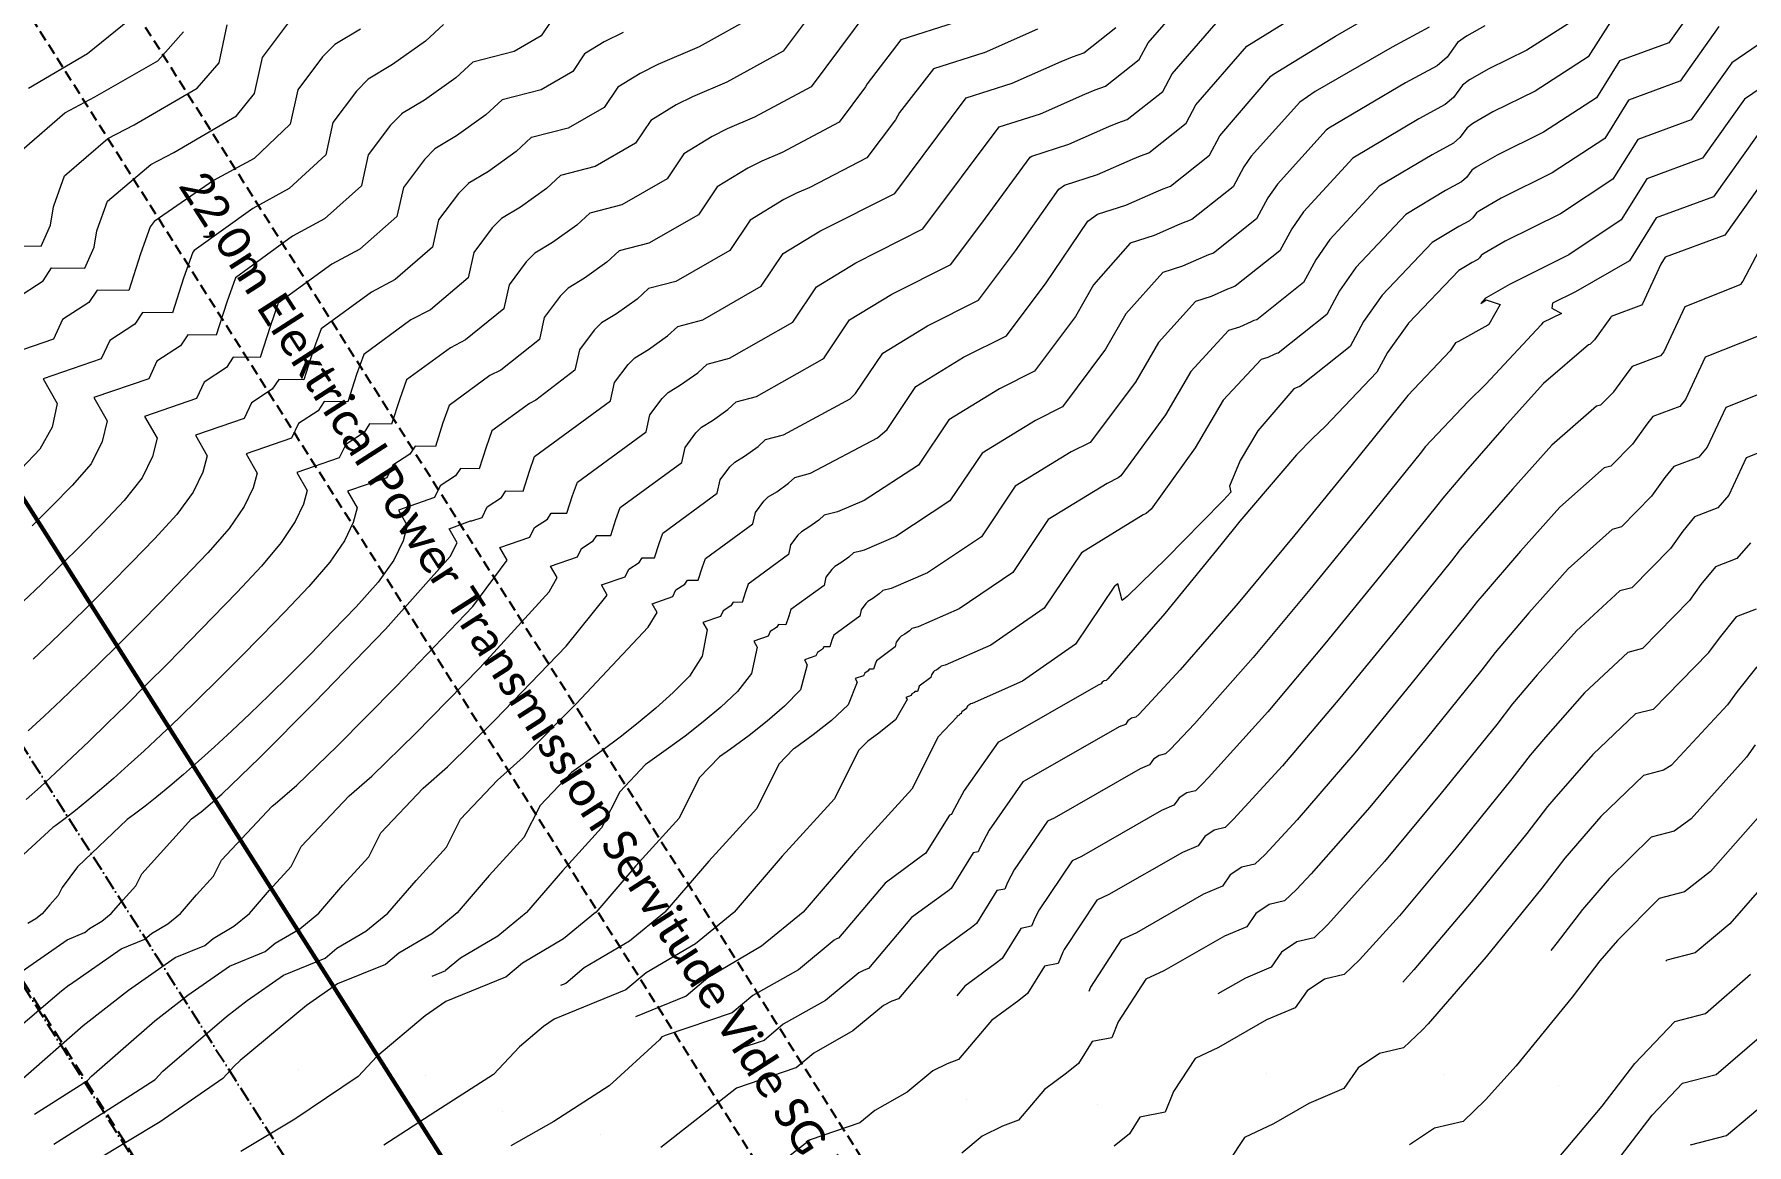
# Model space of a CAD drawing. Header units: metres. Extents: x 5688 to 19740, y -52 to 3406.
# Drawn here: x 6371.4 to 6784.2, y 2206.3 to 2473.9 of the extents above; entities that cross this region are included whole.
import ezdxf
from ezdxf.enums import TextEntityAlignment as Align

# ---------------------------------------------------------------- set-up
doc = ezdxf.new("R2010")
doc.units = ezdxf.units.M
for name, pattern in [('ACAD_ISO10W100', [18, 12, -3, 0, -3]), ('DASHED', [19.05, 12.7, -6.35]), ('HIDDEN', [9.525, 6.35, -3.175])]:
    doc.linetypes.add(name, pattern=pattern)
for name, color, linetype in [('CENTRELINES', 7, 'Continuous'), ('Contours', 7, 'Continuous'), ('LINES', 7, 'Continuous'), ('PWV_RESERVES', 7, 'Continuous'), ('SERV', 7, 'Continuous'), ('SITE', 7, 'Continuous')]:
    doc.layers.add(name, color=color, linetype=linetype)
doc.styles.add('CALIBRII', font='calibri.ttf')

# ---------------------------------------------------------------- blocks, each defined once
blk = doc.blocks.new('CONTOURS-CG')
at = {"layer": 'Contours', "color": 253, "lineweight": 9, "true_color": 0xa1a3a5}
for points, elevation in [([(30585.81, 1024.06), (30594.53, 1026.32), (30605.58, 1035.64)], 1429.5), ([(30551.55, 1017.93), (30564.55, 1033.35), (30572.41, 1043.6), (30572.41, 1043.6), (30582.03, 1053.72), (30589.46, 1055.65), (30600.32, 1065.15)], 1428.5), ([(30608.46, 1092.37), (30595.3, 1077.33), (30586.93, 1070.31), (30580.14, 1068.55), (30580.14, 1068.55), (30579.88, 1068.28)], 1428), ([(30603.88, 1104.94), (30590.67, 1089.94), (30584.39, 1084.97), (30578.25, 1083.38), (30578.25, 1083.38), (30568.23, 1073.31), (30563.99, 1068.38), (30557.29, 1059.64), (30543.78, 1043.1), (30536.38, 1034.84), (30530.99, 1029.68), (30524.12, 1028.05), (30518.06, 1024)], 1427.5), ([(30601.85, 1139.23), (30597.05, 1133.29), (30594.71, 1130.07), (30581.16, 1115.42), (30579.32, 1114.3), (30574.47, 1113.04), (30574.47, 1113.04), (30564.24, 1103.17), (30555.57, 1093.16), (30550.02, 1085.93), (30536.57, 1069.34), (30522.58, 1053.22), (30521.2, 1051.75), (30516.65, 1047.39), (30510.85, 1046.01), (30505.72, 1042.59), (30502.26, 1037.58), (30502.26, 1037.58), (30493.82, 1033.99), (30485.31, 1029.12), (30478.3, 1025.84), (30474.55, 1020.08)], 1426.5), ([(30601.4, 1120.4), (30599.29, 1117.5), (30586.01, 1102.58), (30581.86, 1099.64), (30576.36, 1098.21), (30576.36, 1098.21), (30566.23, 1088.24), (30559.78, 1080.77), (30553.65, 1072.78), (30552.13, 1070.91)], 1427), ([(30601.64, 1153.12), (30596.83, 1151.29), (30596.83, 1151.29), (30592.7, 1146.17), (30590.15, 1142.66), (30590.13, 1142.64), (30576.79, 1128.96), (30572.58, 1127.87), (30572.58, 1127.87), (30562.26, 1118.09), (30552.92, 1107.37), (30551.35, 1105.55), (30546.39, 1099.07), (30532.95, 1082.48), (30519.16, 1066.18), (30516.45, 1063.27)], 1426), ([(30600.25, 1169.11), (30597.03, 1165.34), (30591.81, 1163.35), (30591.81, 1163.35), (30588.34, 1159.06), (30585.57, 1155.22), (30585.55, 1155.2), (30574.25, 1143.63), (30570.69, 1142.7), (30570.69, 1142.7), (30560.28, 1133), (30550.9, 1122.32), (30547.14, 1117.94), (30542.76, 1112.21), (30529.33, 1095.61), (30515.66, 1079.21), (30506.03, 1068.66), (30502.31, 1065.1), (30497.57, 1063.98), (30493.39, 1061.18), (30490.57, 1057.09), (30490.56, 1057.09), (30483.66, 1054.15), (30472.09, 1047.53), (30466.43, 1044.88), (30461.22, 1036.87), (30459.18, 1031.87), (30453.13, 1030.71), (30450.64, 1026.72), (30446.87, 1023.7)], 1425.5), ([(30610.4, 1194.04), (30599.21, 1189.61), (30595.04, 1180.63), (30592.43, 1177.56), (30586.8, 1175.41), (30586.8, 1175.41), (30583.99, 1171.94), (30580.99, 1167.79), (30580.97, 1167.77), (30571.72, 1158.29), (30568.8, 1157.53), (30568.8, 1157.53), (30558.31, 1147.92), (30548.89, 1137.27), (30542.93, 1130.32), (30539.12, 1125.36), (30525.7, 1108.75), (30512.09, 1092.3), (30498.44, 1077.12), (30495.14, 1073.96), (30490.94, 1072.96), (30487.22, 1070.48), (30484.72, 1066.85), (30484.71, 1066.85), (30478.59, 1064.24), (30471.88, 1060.4)], 1425), ([(30606.25, 1206.48), (30594.3, 1201.75), (30589.84, 1192.14), (30587.82, 1189.77), (30581.78, 1187.48), (30581.78, 1187.48), (30579.64, 1184.83), (30576.4, 1180.35), (30576.39, 1180.34), (30569.18, 1172.95), (30566.91, 1172.37), (30566.91, 1172.36), (30556.33, 1162.82), (30546.88, 1152.21), (30538.72, 1142.71), (30535.49, 1138.5), (30522.08, 1121.89), (30508.5, 1105.41), (30494.41, 1089.37), (30490.86, 1085.57), (30487.97, 1082.81), (30484.3, 1081.94), (30481.05, 1079.77), (30478.87, 1076.6), (30478.86, 1076.6), (30473.51, 1074.32), (30458.86, 1065.94), (30454.56, 1063.93), (30447.88, 1053.67), (30446.31, 1049.81), (30441.64, 1048.91), (30438.34, 1043.61), (30435.41, 1041.27), (30430.14, 1037.4), (30423.86, 1029.95), (30423.85, 1029.95), (30420.03, 1028.55), (30415.09, 1026.11), (30410.16, 1022.02)], 1424.5), ([(30606.77, 1248.02), (30598.44, 1232.21), (30598.14, 1231.78), (30597.97, 1231.36), (30584.47, 1226.02), (30579.43, 1215.16), (30578.61, 1214.21), (30571.75, 1211.6), (30571.75, 1211.6), (30570.94, 1210.6), (30567.24, 1205.49), (30567.23, 1205.47), (30564.11, 1202.28), (30563.13, 1202.03), (30563.13, 1202.03), (30552.4, 1192.64), (30542.89, 1182.08), (30533.58, 1171.33), (30530.3, 1167.49), (30528.23, 1164.79), (30514.82, 1148.17), (30501.29, 1131.65), (30487.51, 1115.35), (30475.68, 1102.49), (30473.64, 1100.52), (30471.02, 1099.9), (30468.72, 1098.36), (30467.17, 1096.11), (30467.16, 1096.11), (30463.36, 1094.49), (30445.64, 1084.35), (30442.69, 1082.97), (30434.88, 1071.1), (30434.54, 1070.46), (30433.44, 1067.74), (30430.15, 1067.11), (30426.04, 1060.5), (30423.96, 1058.84), (30417.31, 1053.97), (30409.4, 1044.58), (30409.4, 1044.57), (30406.69, 1043.59), (30403.19, 1041.86), (30397.04, 1036.75), (30389.2, 1032.32), (30389.2, 1032.32), (30385.62, 1029.32), (30385.62, 1029.32), (30373.64, 1025.28), (30358.46, 1013.36)], 1423.5), ([(30602.11, 1218.92), (30589.38, 1213.88), (30584.63, 1203.65), (30583.22, 1201.99), (30576.77, 1199.54), (30576.77, 1199.54), (30575.29, 1197.71), (30571.82, 1192.92), (30571.81, 1192.91), (30566.65, 1187.62), (30565.02, 1187.2), (30565.02, 1187.2), (30554.36, 1177.73), (30544.88, 1167.15), (30535.6, 1156.38), (30534.51, 1155.1), (30531.86, 1151.65), (30518.45, 1135.03), (30504.9, 1118.53), (30490.98, 1102.34), (30483.27, 1094.03), (30480.81, 1091.67), (30477.66, 1090.92), (30474.89, 1089.07), (30473.02, 1086.36), (30473.01, 1086.36), (30468.44, 1084.41), (30452.25, 1075.15), (30448.62, 1073.45), (30441.21, 1062.06), (30440.78, 1061)], 1424), ([(30604.96, 1258.55), (30594.08, 1243.26), (30594.08, 1243.26), (30579.74, 1237.96), (30579.74, 1237.96), (30578.67, 1236.24), (30574.23, 1226.68), (30574.22, 1226.68), (30574.01, 1226.42), (30566.73, 1223.66), (30566.73, 1223.66), (30566.59, 1223.48), (30562.66, 1218.05), (30562.65, 1218.04), (30561.58, 1216.95), (30561.24, 1216.86), (30550.43, 1207.54), (30540.9, 1197.01), (30531.56, 1186.28), (30526.09, 1179.88), (30524.6, 1177.94), (30511.19, 1161.31), (30497.68, 1144.78), (30483.98, 1128.4), (30469.63, 1112.58), (30468.1, 1110.94), (30466.47, 1109.38), (30464.39, 1108.89), (30462.55, 1107.66), (30462.06, 1106.94), (30461.32, 1105.87), (30461.31, 1105.86), (30458.29, 1104.58), (30439.02, 1093.56), (30436.75, 1092.49), (30428.83, 1080.69), (30427.87, 1078.86), (30427, 1076.71), (30424.41, 1076.21), (30419.89, 1068.94), (30418.23, 1067.62), (30410.9, 1062.25), (30408.99, 1059.98)], 1423), ([(30601.9, 1267.31), (30591.38, 1252.54), (30591.38, 1252.53), (30577.53, 1247.42), (30577.53, 1247.42), (30571.08, 1237.11), (30558.07, 1229.6), (30552.57, 1226.9), (30552.4, 1225.65), (30554.75, 1224.35), (30550.19, 1222.25), (30549.79, 1221.63), (30536.5, 1207.36), (30532.26, 1203.19), (30521.88, 1192.27), (30520.96, 1191.08), (30507.56, 1174.45), (30494.07, 1157.91), (30480.41, 1141.5), (30466.24, 1125.52), (30460.51, 1119.4), (30459.3, 1118.23), (30457.75, 1117.87), (30456.38, 1116.95), (30455.46, 1115.62), (30453.21, 1114.66), (30432.41, 1102.76), (30430.81, 1102.02), (30422.79, 1090.28), (30421.21, 1087.25), (30420.57, 1085.68), (30418.66, 1085.32), (30413.74, 1077.39), (30412.5, 1076.4), (30404.49, 1070.53), (30394.94, 1059.2), (30394.94, 1059.2), (30393.35, 1058.62), (30391.29, 1057.6), (30383.91, 1051.48), (30374.51, 1046.16), (30374.51, 1046.16), (30370.22, 1042.57), (30370.21, 1042.57), (30355.85, 1037.73), (30337.65, 1023.43)], 1422.5), ([(30608.85, 1282.86), (30598.83, 1276.06), (30588.69, 1261.81), (30588.69, 1261.81), (30575.33, 1256.88), (30575.33, 1256.88), (30569.1, 1246.93), (30556.46, 1238.51), (30542.87, 1231.74), (30542.19, 1231.41), (30536.54, 1228.15), (30536.45, 1228.08), (30536.33, 1228.01), (30535.31, 1226.83), (30536.55, 1227.7), (30539.97, 1226.53), (30537.21, 1221.77), (30537, 1221.57), (30529.92, 1217.68), (30529.15, 1217.33), (30527.89, 1215.41), (30517.67, 1204.66), (30517.33, 1204.22), (30503.93, 1187.6), (30490.45, 1171.04), (30476.82, 1154.61), (30462.81, 1138.49), (30452.93, 1127.85), (30452.13, 1127.09), (30451.11, 1126.85), (30450.22, 1126.25), (30449.61, 1125.37), (30448.13, 1124.74), (30425.8, 1111.97), (30424.88, 1111.54), (30416.76, 1099.86), (30414.54, 1095.65), (30414.13, 1094.65), (30412.92, 1094.42), (30407.59, 1085.83), (30406.78, 1085.19), (30398.08, 1078.81), (30387.71, 1066.52), (30387.71, 1066.52), (30386.68, 1066.14), (30385.34, 1065.48), (30377.34, 1058.84), (30367.16, 1053.09), (30367.16, 1053.09), (30362.52, 1049.19), (30362.51, 1049.19), (30356.46, 1047.15)], 1422), ([(30605.42, 1291.37), (30595.76, 1284.82), (30585.99, 1271.09), (30585.99, 1271.09), (30573.12, 1266.34), (30573.12, 1266.34), (30567.12, 1256.75), (30554.45, 1248.38), (30541.19, 1241.8), (30535.75, 1238.66), (30535.38, 1238.39), (30534.95, 1237.79), (30534.54, 1237.43), (30533.23, 1236.72), (30529.95, 1234.77), (30517.84, 1222.07), (30512.8, 1214.97), (30510.25, 1210.23), (30510.25, 1210.23), (30497.75, 1197.13), (30494.79, 1194.33), (30490.87, 1190.29), (30477.21, 1174.33), (30472.63, 1168.67), (30459.14, 1152.08), (30445.34, 1136.31), (30445.34, 1136.31), (30444.96, 1135.94), (30444.48, 1135.83), (30444.05, 1135.54), (30443.76, 1135.13), (30443.06, 1134.83), (30419.19, 1121.17), (30418.94, 1121.06), (30410.73, 1109.45), (30407.87, 1104.05), (30407.7, 1103.62), (30407.18, 1103.52), (30401.44, 1094.28), (30401.05, 1093.97), (30391.67, 1087.09), (30380.49, 1073.83), (30380.48, 1073.83), (30380.01, 1073.65), (30379.39, 1073.35), (30370.78, 1066.21), (30359.82, 1060.01), (30359.82, 1060.01), (30354.82, 1055.82), (30354.81, 1055.81), (30338.67, 1050.38), (30337.99, 1050.1), (30337.96, 1050.08), (30337.91, 1050.04), (30337.3, 1049.37), (30325.16, 1038.27), (30311.86, 1029.62), (30301.51, 1023.8)], 1421.5), ([(30592.69, 1293.58), (30583.3, 1280.37), (30583.29, 1280.37), (30570.91, 1275.8), (30570.91, 1275.8), (30565.14, 1266.58), (30552.44, 1258.26), (30540.19, 1252.19), (30534.96, 1249.17), (30534.25, 1248.65), (30533.38, 1247.46), (30532.58, 1246.76), (30530.02, 1245.37), (30523.57, 1241.53), (30511.51, 1228.78), (30507.02, 1222.43), (30503.82, 1216.47), (30503.82, 1216.47), (30491.68, 1206.82), (30491.53, 1206.77), (30491.4, 1206.72), (30490.79, 1206.45), (30490.22, 1206.27), (30481.52, 1196.15), (30477.28, 1188.94), (30474.72, 1182.8), (30475, 1181.36), (30473.22, 1179.38), (30468.06, 1174.07), (30459.52, 1165.45), (30450.05, 1156.19), (30448.8, 1155.22), (30447.75, 1159.25), (30447.13, 1158.79), (30446.99, 1158.7), (30437.62, 1144.72), (30437.62, 1144.72), (30424.83, 1135.75), (30412.65, 1130.4), (30412.29, 1130.31), (30412.14, 1130.17), (30411.86, 1129.97), (30411.66, 1129.85), (30411.57, 1129.76), (30411.37, 1129.49), (30411.31, 1129.23), (30410.21, 1128.42), (30410.13, 1128.2), (30410.04, 1127.91), (30409.79, 1127.92), (30409.72, 1127.82), (30409.52, 1127.69), (30409.44, 1127.53), (30408.96, 1127.37), (30409.08, 1127.16), (30404.49, 1122.35), (30398.17, 1109.74), (30385.94, 1096.3), (30385.81, 1096.17), (30384.53, 1094.77), (30371.96, 1080.14), (30371.91, 1080.1), (30361.92, 1071.91), (30348.98, 1064.28), (30348.98, 1064.28), (30343.72, 1059.89), (30343.71, 1059.89), (30331.51, 1054.9)], 1421), ([(30589.63, 1302.33), (30580.6, 1289.65), (30580.6, 1289.65), (30568.7, 1285.26), (30568.7, 1285.26), (30563.16, 1276.4), (30550.43, 1268.13), (30539.2, 1262.58), (30534.17, 1259.67), (30533.11, 1258.91), (30531.82, 1257.13), (30530.63, 1256.09), (30526.8, 1254.01), (30517.19, 1248.28), (30505.19, 1235.49), (30501.25, 1229.89), (30498.17, 1224.15), (30498.17, 1224.15), (30486.47, 1214.86), (30486.06, 1214.72), (30485.67, 1214.56), (30483.94, 1213.79), (30482.33, 1213.28), (30473.2, 1203.48), (30466.46, 1192.05), (30455.86, 1177.24), (30454.6, 1176.18), (30453.9, 1175.83), (30439, 1166.72), (30430.04, 1153.35), (30430.04, 1153.35), (30417.2, 1144.47), (30406.16, 1139.65), (30405.23, 1139.41), (30404.85, 1139.05), (30404.15, 1138.55), (30403.63, 1138.24), (30403.38, 1137.99), (30402.88, 1137.32), (30402.73, 1136.64), (30399.91, 1134.57), (30399.71, 1134.02), (30399.48, 1133.28), (30398.84, 1133.29), (30398.68, 1133.04), (30398.14, 1132.7), (30397.96, 1132.3), (30396.73, 1131.88), (30397.02, 1131.36), (30394.17, 1126.49), (30389.83, 1123.02), (30387.5, 1121.36), (30385.3, 1119.05), (30379.46, 1107.41), (30366.88, 1093.6), (30355.29, 1080.11), (30355.24, 1080.06), (30346.02, 1072.51), (30334.08, 1065.47), (30334.08, 1065.47), (30329.22, 1061.42), (30329.22, 1061.42), (30311.9, 1054.34), (30309.39, 1052.59), (30303.54, 1047.68), (30297.33, 1040.95), (30297.33, 1040.95), (30283.44, 1032.1), (30270.91, 1023.94)], 1420.5), ([(30428.41, 1292.94), (30415.55, 1287.25), (30415.46, 1287.22), (30403.36, 1283.36), (30395.18, 1272.85), (30394.19, 1271.08), (30387.33, 1261.91), (30373.58, 1254.74), (30370.36, 1253.38), (30367.3, 1251.85), (30359.17, 1246.87), (30354.28, 1239.57), (30354.28, 1239.57), (30341.24, 1232.1), (30334.66, 1230.39), (30334.65, 1230.38), (30331.94, 1227.88), (30326.97, 1224.32), (30323.32, 1222.13), (30321.57, 1220.35), (30318.01, 1215.62), (30316.94, 1210.74), (30316.93, 1210.73), (30307.51, 1203.48), (30305.96, 1202.7), (30296.93, 1196.09), (30295.53, 1192.2), (30293.86, 1186.97), (30289.34, 1187.03), (30288.18, 1185.27), (30284.43, 1182.82), (30284.42, 1182.82), (30283.11, 1180.03), (30283.11, 1180.03), (30274.38, 1177.02), (30276.48, 1173.33), (30275.52, 1169.59), (30273.26, 1164.95), (30269.52, 1159.61), (30264.21, 1153.71), (30258.61, 1147.88), (30253.24, 1142.39), (30248.12, 1137.24), (30243.24, 1132.42), (30238.61, 1127.94), (30234.22, 1123.79), (30230.09, 1119.96), (30226.22, 1116.47), (30222.6, 1113.29), (30219.25, 1110.44), (30216.16, 1107.9), (30213.34, 1105.67), (30210.8, 1103.75), (30208.97, 1102.43), (30197, 1091.06), (30193.36, 1086.04), (30192.41, 1084.15), (30190.38, 1081.91), (30188.49, 1079.72), (30186.99, 1078.49), (30185.06, 1077.35)], 1415.5), ([(30559.2, 1296.04), (30546.41, 1287.89), (30537.21, 1283.36), (30532.59, 1280.69), (30530.83, 1279.42), (30528.7, 1276.46), (30526.71, 1274.75), (30520.37, 1271.3), (30504.43, 1261.8), (30492.55, 1248.89), (30489.71, 1244.82), (30486.87, 1239.52), (30486.86, 1239.51), (30476.06, 1230.94), (30475.12, 1230.61), (30474.22, 1230.23), (30470.25, 1228.48), (30466.54, 1227.29), (30457.56, 1217.37), (30452.01, 1207.86), (30441.15, 1193.33), (30436.58, 1191.03), (30423.04, 1182.75), (30414.89, 1170.59), (30414.89, 1170.59), (30401.94, 1161.9), (30393.18, 1158.14), (30391.11, 1157.6), (30390.27, 1156.82), (30388.71, 1155.71), (30387.57, 1155.02), (30387.02, 1154.46), (30385.91, 1152.98), (30385.57, 1151.45), (30379.31, 1146.87), (30378.87, 1145.66), (30378.35, 1144.02), (30376.94, 1144.04), (30376.58, 1143.49), (30375.4, 1142.72), (30374.99, 1141.85), (30372.26, 1140.91), (30372.92, 1139.75), (30371.28, 1133.72), (30367.46, 1129.76), (30363.3, 1126.12), (30358.93, 1122.7), (30354.4, 1119.41), (30351.8, 1117.57), (30346.91, 1112.45), (30342.05, 1102.76), (30331.58, 1091.26), (30321.95, 1080.05), (30321.89, 1080), (30314.21, 1073.7), (30304.28, 1067.85), (30304.28, 1067.85), (30300.24, 1064.48), (30300.23, 1064.47), (30285.81, 1058.58), (30280.81, 1055.09), (30269.17, 1045.32), (30264.72, 1040.49), (30264.71, 1040.49), (30249.44, 1030.23), (30236.4, 1022.45)], 1419.5), ([(30566.5, 1294.71), (30561.18, 1286.22), (30548.42, 1278.01), (30538.2, 1272.97), (30533.38, 1270.18), (30531.97, 1269.16), (30530.26, 1266.79), (30528.67, 1265.42), (30523.59, 1262.66), (30510.81, 1255.04), (30498.87, 1242.19), (30495.48, 1237.36), (30492.52, 1231.84), (30492.51, 1231.83), (30481.27, 1222.9), (30480.59, 1222.67), (30479.95, 1222.39), (30477.09, 1221.13), (30474.43, 1220.28), (30465.38, 1210.43), (30459.24, 1199.95), (30448.48, 1185.26), (30447.88, 1184.75), (30445.24, 1183.43), (30431.02, 1174.73), (30422.47, 1161.97), (30422.47, 1161.97), (30409.57, 1153.18), (30399.67, 1148.89), (30398.17, 1148.5), (30397.56, 1147.94), (30396.43, 1147.13), (30395.6, 1146.63), (30395.2, 1146.23), (30394.4, 1145.15), (30394.15, 1144.05), (30389.61, 1140.72), (30389.29, 1139.84), (30388.91, 1138.65), (30387.89, 1138.67), (30387.63, 1138.27), (30386.77, 1137.71), (30386.47, 1137.08), (30384.49, 1136.39), (30384.97, 1135.56), (30382.79, 1130.04), (30378.75, 1126.3), (30374.38, 1122.86), (30369.83, 1119.59), (30369.65, 1119.47), (30366.11, 1115.75), (30360.76, 1105.09), (30349.23, 1092.43), (30338.62, 1080.08), (30338.56, 1080.03), (30330.11, 1073.11), (30319.18, 1066.66), (30319.18, 1066.66), (30314.73, 1062.95), (30314.72, 1062.95), (30313.49, 1062.44)], 1420), ([(30408.61, 1294.56), (30395.47, 1290.36), (30387.4, 1279.77), (30386.96, 1278.98), (30380.61, 1270.48), (30366.9, 1263.21), (30362, 1261.13), (30358.64, 1259.45), (30351.19, 1254.89), (30346.71, 1248.2), (30346.7, 1248.2), (30334.75, 1241.34), (30327.6, 1239.48), (30327.6, 1239.48), (30324.65, 1236.77), (30319.25, 1232.9), (30315.29, 1230.52), (30313.39, 1228.59), (30309.52, 1223.45), (30308.36, 1218.15), (30308.36, 1218.14), (30299.04, 1210.75), (30296.43, 1209.42), (30286.63, 1202.24), (30285.11, 1198.02), (30283.3, 1192.33), (30278.39, 1192.4), (30277.14, 1190.49), (30273.05, 1187.83), (30273.05, 1187.83), (30271.62, 1184.81), (30271.62, 1184.8), (30262.14, 1181.54), (30264.43, 1177.53), (30263.51, 1174.04), (30261.37, 1169.63), (30257.83, 1164.44), (30252.8, 1158.58), (30246.98, 1152.5), (30241.4, 1146.73), (30236.06, 1141.3), (30230.97, 1136.19), (30226.13, 1131.41), (30221.53, 1126.95), (30217.19, 1122.81), (30213.1, 1119), (30209.26, 1115.5), (30205.68, 1112.31), (30202.37, 1109.44), (30199.32, 1106.88), (30196.54, 1104.62), (30194.03, 1102.67), (30191.79, 1101.02), (30191.11, 1100.53), (30178.99, 1089.32)], 1415), ([(30522.8, 1293.41), (30513.94, 1288.59), (30495.38, 1277.86), (30491.66, 1275.31), (30479.93, 1262.28), (30478.17, 1259.74), (30475.56, 1254.88), (30475.56, 1254.88), (30465.65, 1247.01), (30464.18, 1246.51), (30462.77, 1245.91), (30456.55, 1243.16), (30450.74, 1241.31), (30441.94, 1231.26), (30437.55, 1223.66), (30427.7, 1210.47), (30419.26, 1206.23), (30407.07, 1198.78), (30399.74, 1187.84), (30399.74, 1187.84), (30386.66, 1179.36), (30380.19, 1176.63), (30377.01, 1175.8), (30377, 1175.8), (30375.69, 1174.59), (30373.28, 1172.86), (30371.51, 1171.8), (30370.66, 1170.93), (30368.93, 1168.64), (30368.74, 1167.76), (30368.42, 1166.28), (30368.41, 1166.27), (30358.72, 1159.18), (30358.04, 1157.29), (30357.23, 1154.76), (30355.04, 1154.79), (30354.48, 1153.93), (30352.66, 1152.75), (30352.66, 1152.75), (30352.02, 1151.4), (30347.79, 1149.94), (30348.81, 1148.15), (30347.61, 1141.77), (30344.57, 1136.96), (30340.59, 1133.03), (30336.47, 1129.28), (30332.21, 1125.71), (30327.84, 1122.28), (30323.39, 1118.98), (30318.91, 1115.77), (30316.09, 1113.79), (30308.52, 1105.84), (30304.64, 1098.11), (30296.28, 1088.92), (30288.54, 1079.93), (30282.41, 1074.9), (30274.47, 1070.22), (30274.47, 1070.22), (30271.25, 1067.53), (30271.24, 1067.53), (30259.73, 1062.82), (30252.23, 1057.59), (30236.26, 1044.34), (30234.8, 1042.96), (30232.1, 1040.03), (30232.09, 1040.02), (30216.93, 1029.61), (30201.18, 1020.1)], 1418.5), ([(30536.21, 1293.75), (30531.8, 1291.2), (30529.69, 1289.68), (30527.14, 1286.13), (30524.76, 1284.08), (30517.16, 1279.95), (30498.68, 1269.08), (30498.04, 1268.55), (30486.24, 1255.59), (30483.94, 1252.28), (30481.21, 1247.2), (30481.21, 1247.19), (30470.86, 1238.97), (30469.65, 1238.56), (30468.49, 1238.07), (30463.4, 1235.82), (30458.64, 1234.3), (30449.75, 1224.32), (30444.78, 1215.76), (30434.42, 1201.9), (30427.92, 1198.63), (30415.06, 1190.76), (30407.32, 1179.21), (30407.32, 1179.21), (30394.3, 1170.63), (30386.68, 1167.38), (30385.76, 1167.14), (30384.07, 1166.71), (30384.06, 1166.7), (30382.98, 1165.7), (30380.99, 1164.28), (30379.54, 1163.41), (30378.84, 1162.7), (30377.42, 1160.81), (30376.99, 1158.86), (30369.01, 1153.02), (30368.46, 1151.47), (30367.79, 1149.39), (30365.99, 1149.41), (30365.53, 1148.71), (30364.03, 1147.74), (30364.03, 1147.73), (30363.5, 1146.62), (30360.02, 1145.42), (30360.86, 1143.95), (30359.52, 1137.63), (30356.08, 1133.32), (30352.07, 1129.54), (30347.85, 1125.96), (30343.47, 1122.54), (30338.96, 1119.24), (30334.39, 1116), (30333.94, 1115.68), (30327.72, 1109.14), (30323.35, 1100.43), (30313.93, 1090.09), (30305.28, 1080.03), (30305.21, 1079.96), (30298.31, 1074.3), (30289.38, 1069.04), (30289.38, 1069.04), (30285.74, 1066.01), (30285.73, 1066), (30282.41, 1064.64)], 1419), ([(30379.67, 1304.38), (30367.15, 1287.62), (30353.54, 1280.16), (30345.27, 1276.63), (30341.32, 1274.65), (30335.22, 1270.92), (30331.55, 1265.44), (30331.55, 1265.44), (30321.77, 1259.83), (30313.49, 1257.68), (30313.48, 1257.68), (30310.07, 1254.53), (30303.82, 1250.05), (30299.25, 1247.31), (30299.23, 1247.29), (30297.02, 1245.06), (30292.55, 1239.11), (30291.2, 1232.97), (30291.2, 1232.96), (30282.08, 1225.3), (30277.39, 1222.85), (30266.03, 1214.54), (30264.27, 1209.65), (30262.18, 1203.07), (30256.49, 1203.15), (30255.04, 1200.94), (30250.31, 1197.85), (30250.31, 1197.85), (30248.65, 1194.35), (30248.65, 1194.35), (30237.67, 1190.57), (30240.32, 1185.93), (30239.39, 1182.34), (30237.2, 1177.84), (30233.59, 1172.59), (30228.44, 1166.7), (30222.69, 1160.7), (30217.17, 1155.01), (30211.88, 1149.63), (30206.83, 1144.56), (30202.01, 1139.8), (30197.44, 1135.35), (30193.1, 1131.2), (30189, 1127.36), (30185.14, 1123.83)], 1414), ([(30387.57, 1297.37), (30373.88, 1279.05), (30360.22, 1271.68), (30353.63, 1268.88), (30349.98, 1267.05), (30343.21, 1262.9), (30339.13, 1256.82), (30339.13, 1256.82), (30328.26, 1250.59), (30320.54, 1248.58), (30320.54, 1248.58), (30317.36, 1245.65), (30311.53, 1241.48), (30307.28, 1238.93), (30307.26, 1238.91), (30305.2, 1236.82), (30301.04, 1231.28), (30299.78, 1225.56), (30299.78, 1225.55), (30290.56, 1218.02), (30286.91, 1216.14), (30276.33, 1208.39), (30274.69, 1203.83), (30272.74, 1197.7), (30267.44, 1197.78), (30266.09, 1195.71), (30261.68, 1192.84), (30261.68, 1192.84), (30260.14, 1189.58), (30260.14, 1189.58), (30249.91, 1186.05), (30252.37, 1181.73), (30251.5, 1178.46), (30249.46, 1174.25), (30246.11, 1169.23), (30241.36, 1163.49), (30235.48, 1157.25), (30229.68, 1151.22), (30224.12, 1145.5), (30218.79, 1140.07), (30213.7, 1134.94), (30208.84, 1130.1), (30204.21, 1125.56), (30199.82, 1121.32), (30195.67, 1117.37), (30191.76, 1113.71), (30188.09, 1110.34), (30184.67, 1107.26)], 1414.5), ([(30328.54, 1292.13), (30324.01, 1289.86), (30319.26, 1286.95), (30316.4, 1282.69), (30316.4, 1282.69), (30308.78, 1278.32), (30299.37, 1275.87), (30299.37, 1275.87), (30295.49, 1272.3), (30288.38, 1267.21), (30283.19, 1264.09), (30283.16, 1264.07), (30280.66, 1261.53), (30275.58, 1254.77), (30274.04, 1247.79), (30274.04, 1247.78), (30265.09, 1239.87), (30258.34, 1236.29), (30245.44, 1226.84), (30243.44, 1221.29), (30241.06, 1213.81), (30234.59, 1213.9), (30232.94, 1211.38), (30227.57, 1207.88), (30227.56, 1207.88), (30225.68, 1203.9), (30225.68, 1203.89), (30213.2, 1199.59), (30216.21, 1194.32), (30215.14, 1189.9), (30212.61, 1184.79), (30208.32, 1179.29), (30203.03, 1173.78), (30197.93, 1168.59), (30193.05, 1163.73), (30188.38, 1159.19), (30183.92, 1154.98)], 1413), ([(30360.42, 1296.2), (30346.86, 1288.65), (30336.9, 1284.38), (30332.66, 1282.25), (30327.24, 1278.93), (30323.98, 1274.07), (30323.98, 1274.06), (30315.27, 1269.07), (30306.43, 1266.78), (30306.42, 1266.77), (30302.78, 1263.41), (30296.1, 1258.63), (30291.22, 1255.7), (30291.19, 1255.68), (30288.84, 1253.29), (30284.06, 1246.94), (30282.62, 1240.38), (30282.62, 1240.37), (30273.59, 1232.58), (30267.87, 1229.57), (30255.73, 1220.69), (30253.86, 1215.47), (30251.62, 1208.44), (30245.54, 1208.52), (30243.99, 1206.16), (30238.94, 1202.87), (30238.94, 1202.86), (30237.17, 1199.12), (30237.17, 1199.12), (30225.44, 1195.08), (30228.27, 1190.12), (30227.27, 1186.16), (30224.92, 1181.35), (30220.99, 1175.92), (30215.59, 1170.08), (30210.15, 1164.45), (30204.94, 1159.14), (30199.95, 1154.16), (30195.2, 1149.5), (30190.67, 1145.15), (30186.38, 1141.12)], 1413.5), ([(30186.68, 1031.41), (30199.48, 1039.56), (30200.43, 1040.6), (30215.67, 1053.9), (30223.65, 1060.09), (30233.64, 1067.07), (30242.25, 1070.59), (30242.25, 1070.59), (30244.67, 1072.6), (30250.6, 1076.1), (30255.19, 1079.86), (30260.98, 1086.59), (30267.23, 1093.46), (30270.14, 1099.24), (30270.14, 1099.24), (30280.38, 1110), (30286.18, 1115.13), (30297.69, 1126.5), (30314.82, 1144.19), (30324.7, 1156.54), (30323.32, 1158.97), (30329.05, 1160.94), (30329.91, 1162.77), (30332.38, 1164.38), (30333.14, 1165.53), (30336.11, 1165.49), (30336.11, 1165.49), (30337.2, 1168.93), (30338.12, 1171.48), (30351.25, 1181.09), (30351.25, 1181.09), (30351.96, 1184.3), (30354.29, 1187.41), (30355.44, 1188.57), (30357.84, 1190.01), (30361.11, 1192.35), (30362.88, 1193.99), (30367.21, 1195.12), (30383.26, 1203.86), (30384.59, 1205.08), (30391.11, 1214.81), (30401.94, 1221.44), (30414.24, 1227.62), (30423.1, 1239.47), (30433.6, 1254.35), (30434.95, 1255.32), (30434.95, 1255.32), (30442.85, 1257.85), (30451.32, 1261.59), (30453.24, 1262.4), (30455.24, 1263.09), (30464.25, 1270.24), (30466.63, 1274.66), (30478.9, 1288.83), (30493.81, 1298.04)], 1417.5), ([(30285.25, 1294.07), (30280.91, 1290.06), (30272.95, 1284.36), (30267.12, 1280.86), (30267.1, 1280.85), (30264.3, 1278), (30258.6, 1270.43), (30256.88, 1262.61), (30256.88, 1262.6), (30248.09, 1254.48), (30239.3, 1249.73), (30225.17, 1239.59), (30224.84, 1239.15), (30222.6, 1232.92), (30219.93, 1224.54), (30212.69, 1224.64), (30210.84, 1221.83), (30204.82, 1217.9), (30204.82, 1217.9), (30202.71, 1213.44), (30202.71, 1213.44), (30188.73, 1208.62), (30192.1, 1202.71), (30190.91, 1197.03), (30187.98, 1191.7), (30183.54, 1187.05)], 1412), ([(30311.27, 1294.97), (30308.82, 1291.31), (30308.82, 1291.31), (30302.29, 1287.56), (30292.31, 1284.97), (30292.31, 1284.97), (30288.2, 1281.18), (30280.66, 1275.79), (30275.15, 1272.48), (30275.13, 1272.46), (30272.48, 1269.76), (30267.09, 1262.6), (30265.46, 1255.2), (30265.46, 1255.19), (30256.6, 1247.17), (30248.82, 1243.01), (30235.14, 1233), (30233.02, 1227.1), (30230.49, 1219.18), (30223.64, 1219.27), (30221.89, 1216.6), (30216.19, 1212.89), (30216.19, 1212.89), (30214.2, 1208.67), (30214.2, 1208.67), (30200.97, 1204.11), (30204.16, 1198.52), (30203.01, 1193.53), (30200.29, 1188.19), (30195.71, 1182.91), (30190.83, 1177.92), (30186.11, 1173.25)], 1412.5), ([(30180.79, 1063.85), (30194.51, 1073.43), (30198.76, 1075.17), (30198.77, 1075.17), (30199.96, 1076.17), (30202.9, 1077.9), (30205.16, 1079.75), (30208.03, 1083.08), (30211.12, 1086.48), (30212.55, 1089.34), (30212.55, 1089.34), (30224.48, 1102.64), (30226.82, 1104.32), (30231.81, 1108.58), (30240.92, 1117.29), (30254.1, 1130.52), (30271.3, 1148.3), (30286.83, 1165.82), (30288.54, 1169.14), (30286.61, 1172.51), (30291.78, 1174.4), (30292.1, 1174.4), (30294.59, 1175.26), (30295.8, 1177.8), (30299.23, 1180.05), (30300.29, 1181.65), (30304.42, 1181.6), (30304.42, 1181.6), (30305.95, 1186.38), (30307.22, 1189.93), (30325.51, 1203.32), (30325.51, 1203.32), (30326.5, 1207.79), (30329.75, 1212.11), (30331.35, 1213.74), (30334.69, 1215.75), (30339.23, 1219), (30341.71, 1221.29), (30347.73, 1222.85), (30361.86, 1230.95), (30367.16, 1238.86), (30375.96, 1244.24), (30394.06, 1253.33), (30411.26, 1276.35), (30411.26, 1276.35), (30422.31, 1279.87), (30434.14, 1285.1), (30436.83, 1286.24), (30439.63, 1287.2), (30447.29, 1293.29)], 1416), ([(30176.67, 1047.14), (30193.18, 1061.13), (30195.04, 1062.57), (30195.08, 1062.6), (30207.55, 1071.31), (30213.26, 1073.64), (30213.26, 1073.64), (30214.86, 1074.98), (30218.8, 1077.3), (30221.84, 1079.79), (30225.68, 1084.25), (30229.82, 1088.8), (30231.75, 1092.64), (30231.75, 1092.64), (30243.94, 1105.69), (30244.67, 1106.21), (30249.88, 1110.7), (30259.63, 1120.11), (30273.85, 1134.52), (30292.32, 1153.81), (30300.59, 1164.94), (30298.85, 1167.99), (30306.08, 1170.49), (30307.17, 1172.79), (30310.28, 1174.82), (30311.24, 1176.28), (30314.98, 1176.23), (30314.99, 1176.23), (30316.37, 1180.56), (30317.52, 1183.78), (30334.09, 1195.91), (30334.09, 1195.91), (30334.99, 1199.96), (30337.93, 1203.88), (30339.38, 1205.35), (30342.4, 1207.17), (30346.53, 1210.12), (30348.77, 1212.19), (30354.22, 1213.61), (30369.43, 1222.33), (30375.14, 1230.84), (30384.62, 1236.64), (30400.79, 1244.76), (30419.16, 1269.34), (30419.16, 1269.34), (30429.16, 1272.53), (30439.86, 1277.27), (30442.3, 1278.29), (30444.83, 1279.16), (30452.94, 1285.6), (30455.08, 1289.59), (30466.13, 1302.34)], 1416.5), ([(30265.23, 1292.94), (30259.09, 1289.25), (30259.07, 1289.24), (30256.11, 1286.24), (30250.12, 1278.26), (30248.3, 1270.01), (30248.3, 1270.01), (30239.59, 1261.78), (30229.78, 1256.45), (30215.48, 1246.54), (30214.54, 1245.3), (30212.18, 1238.74), (30209.37, 1229.91), (30201.74, 1230.02), (30199.79, 1227.05), (30193.45, 1222.91), (30193.45, 1222.91), (30191.23, 1218.21), (30191.22, 1218.21), (30176.5, 1213.14)], 1411.5), ([(30182.08, 1227.92), (30188.74, 1232.27), (30190.79, 1235.39), (30198.81, 1235.28), (30198.81, 1235.28), (30201.04, 1240.34), (30201.68, 1244.3), (30201.76, 1244.56), (30204.24, 1251.45), (30214.74, 1260.28), (30220.25, 1263.17), (30235.32, 1272.03), (30239.72, 1277.42), (30239.72, 1277.42), (30241.63, 1286.09), (30247.93, 1294.47)], 1411), ([(30179.84, 1240.76), (30188.25, 1240.65), (30188.25, 1240.65), (30190.53, 1245.69), (30191.26, 1250.1), (30191.35, 1250.37), (30193.94, 1257.6), (30204.37, 1266.53), (30210.73, 1269.89), (30225.86, 1278.67), (30231.14, 1284.83), (30231.14, 1284.83), (30233.14, 1293.92)], 1410.5), ([(30209.55, 1295.17), (30199.44, 1286.94), (30185.25, 1278.62)], 1409.5), ([(30183.65, 1263.76), (30194, 1272.78), (30201.21, 1276.61), (30216.39, 1285.32), (30222.56, 1292.24)], 1410), ([(30183.25, 1039.42), (30198.41, 1052.81), (30209.36, 1061.34), (30220.6, 1069.19), (30227.75, 1072.11), (30227.76, 1072.11), (30229.77, 1073.79), (30234.7, 1076.7), (30238.51, 1079.82), (30243.33, 1085.42), (30248.53, 1091.13), (30250.94, 1095.94), (30250.94, 1095.94), (30262.53, 1108.11), (30268, 1112.88), (30278.52, 1123.15), (30294.03, 1139.01), (30310.76, 1157.34), (30312.65, 1160.74), (30311.08, 1163.48), (30317.56, 1165.71), (30318.54, 1167.78), (30321.33, 1169.6), (30322.19, 1170.91), (30325.54, 1170.86), (30325.55, 1170.86), (30326.78, 1174.74), (30327.82, 1177.63), (30342.67, 1188.5), (30342.67, 1188.5), (30343.47, 1192.13), (30346.11, 1195.64), (30347.41, 1196.96), (30350.12, 1198.59), (30353.82, 1201.23), (30355.83, 1203.09), (30360.72, 1204.36), (30376.62, 1213.35), (30377.01, 1213.71), (30383.12, 1222.83), (30393.28, 1229.04), (30407.51, 1236.19), (30415.87, 1247.37), (30426.65, 1262.04), (30427.05, 1262.33), (30427.05, 1262.33), (30436.01, 1265.19), (30445.59, 1269.43), (30447.77, 1270.34), (30450.04, 1271.13), (30458.6, 1277.92), (30460.86, 1282.13), (30472.52, 1295.58)], 1417), ([(30191.3, 1024.19), (30209.86, 1036.01), (30215.78, 1039.79), (30217.62, 1041.78), (30232.94, 1054.98), (30237.94, 1058.84), (30246.68, 1064.95), (30256.74, 1069.06), (30256.75, 1069.06), (30259.57, 1071.41), (30266.51, 1075.5), (30271.86, 1079.89), (30278.63, 1087.76), (30285.94, 1095.78), (30289.33, 1102.54), (30289.33, 1102.54), (30298.23, 1111.89), (30304.47, 1117.49), (30317.25, 1130.28), (30334.58, 1148.77), (30336.75, 1152.35), (30335.55, 1154.45), (30340.53, 1156.17), (30341.28, 1157.76), (30343.43, 1159.16), (30344.09, 1160.16), (30345.22, 1160.14), (30346.67, 1160.12), (30346.67, 1160.12), (30347.62, 1163.11), (30348.42, 1165.33), (30359.83, 1173.68), (30359.83, 1173.68), (30360.45, 1176.47), (30362.48, 1179.17), (30363.47, 1180.19), (30365.56, 1181.44), (30368.4, 1183.47), (30369.94, 1184.9), (30373.7, 1185.87), (30389.88, 1194.39), (30392.16, 1196.46), (30399.09, 1206.79), (30410.6, 1213.84), (30420.97, 1219.04), (30430.27, 1231.46), (30430.33, 1231.57), (30440.58, 1246.63), (30442.85, 1248.32), (30442.85, 1248.32), (30449.7, 1250.5), (30457.04, 1253.75), (30458.71, 1254.45), (30460.45, 1255.05), (30469.9, 1262.56), (30472.4, 1267.2), (30484.68, 1281.57), (30485.28, 1282.07), (30500.22, 1291.23), (30510.73, 1297.24)], 1418), ([(30568.18, 1020.2), (30576.62, 1031.21), (30576.62, 1031.21), (30583.92, 1038.89), (30592, 1040.98), (30602.95, 1050.4)], 1429)]:
    blk.add_lwpolyline(points, dxfattribs=dict(at, elevation=elevation))
at = {"layer": 'Contours', "color": 253, "lineweight": 0, "true_color": 0xa1a3a5}
for points, elevation in [([(30250.2, 1042.2), (30250.2, 1042.2)], 1419), ([(30281.02, 1040.72), (30281.02, 1040.72)], 1420), ([(30483.72, 1041.2), (30483.72, 1041.2)], 1426), ([(30526.31, 1040.92), (30526.31, 1040.92)], 1427), ([(30554.12, 1038.26), (30554.12, 1038.26)], 1428), ([(30299.46, 1032.03), (30299.46, 1032.03)], 1421), ([(30377.92, 1035.94), (30377.92, 1035.94)], 1423), ([(30411.25, 1035.03), (30411.25, 1035.03)], 1424), ([(30442.82, 1033.82), (30442.82, 1033.82)], 1425), ([(30323.08, 1026.51), (30323.08, 1026.51)], 1422)]:
    blk.add_lwpolyline(points, dxfattribs=dict(at, elevation=elevation))

msp = doc.modelspace()

# ---------------------------------------------------------------- linework, layer by layer
at = {"layer": 'CENTRELINES', "color": 251, "linetype": 'ACAD_ISO10W100', "ltscale": 0.3, "true_color": 0x636466, "flags": 128}
msp.add_lwpolyline([(5688.805, 3103.893), (5948.409, 2861.028), (5991.976, 2819.703), (6036.694, 2774.403), (6105.899, 2695.952), (6161.525, 2623.912), (6196.729, 2571.239), (6229.17, 2521.008), (6802.209, 1622.221), (6978.978, 1344.418), (7091.058, 1161.872), (7184.897, 989.621), (7296.815, 773.514), (7348.564, 673.441), (7490.381, 399.383)], dxfattribs=at)
at = {"layer": 'LINES', "color": 251, "linetype": 'HIDDEN', "ltscale": 0.5, "true_color": 0x636466}
msp.add_lwpolyline([(7024.666, 1328.899), (6956.098, 1317.693), (6578.933, 1912.828), (6116.599, 2644.804), (6784.004, 2963.686)], dxfattribs=at)
at = {"layer": 'PWV_RESERVES', "color": 251, "linetype": 'ACAD_ISO10W100', "ltscale": 0.3, "true_color": 0x636466}
for points in [[(7524.892, 399.383), (7371.507, 695.993), (7363.777, 753.224), (7353.711, 772.756), (7315.896, 803.392), (7212.381, 1003.63), (7117.791, 1177.117), (7004.763, 1361.337), (6828.202, 1638.928), (6258.189, 2536.097), (6238.218, 2593.021), (6245.772, 2615.119), (6291.889, 2655.461), (6417.26, 2717.109), (6555.092, 2787.485), (6655.825, 2857.808), (6797.535, 2974.863), (6886.03, 3059.837), (6936.23, 3119.259), (7139.492, 3359.193)], [(5689.306, 3061.339), (5927.211, 2838.695), (5970.324, 2797.787), (6014.066, 2753.46), (6082.013, 2676.408), (6136.361, 2605.998), (6170.832, 2554.402), (6203.083, 2504.447), (6775.916, 1605.637), (6952.488, 1328.036), (7063.986, 1146.366), (7157.256, 975.09), (7266.569, 763.921), (7275.129, 703.82), (7292.696, 685.446), (7322.89, 654.971), (7455.093, 399.383)]]:
    msp.add_lwpolyline(points, dxfattribs=at)
at = {"layer": 'SERV', "color": 251, "linetype": 'DASHED', "ltscale": 0.2, "true_color": 0x636466}
for p, q in [((6304.368, 2623.69), (6701.595, 1996.623)), ((6285.084, 2613.021), (6671.624, 2002.824))]:
    msp.add_line(p, q, dxfattribs=at)
at = {"layer": 'SITE', "color": 251, "linetype": 'HIDDEN', "ltscale": 0.5, "true_color": 0x636466, "const_width": 1}
msp.add_lwpolyline([(6939.747, 1463.556), (6828.202, 1638.928), (6687.274, 1860.74), (6667.434, 1926.045), (6670.909, 1948.542), (6657.227, 1969.581), (6635.856, 1974.603), (6583.716, 2023.735), (6258.189, 2536.097), (6238.218, 2593.021), (6245.772, 2615.119), (6291.889, 2655.461), (6417.26, 2717.109), (6555.092, 2787.485), (6655.825, 2857.808), (6784.004, 2963.686), (7258.675, 3190.481)], dxfattribs=at)

# ---------------------------------------------------------------- block references
at = {"layer": 'Contours', "color": 215, "linetype": 'Continuous', "true_color": 0xa953a0}
msp.add_blockref('CONTOURS-CG', (-23815.222, 1182.208), dxfattribs=at)

# ---------------------------------------------------------------- texts
at = {"layer": 'SERV', "color": 251, "linetype": 'Continuous', "true_color": 0x636466, "style": 'CALIBRII'}
msp.add_text('22,0m Elektrical Power Transmission Servitude Vide SG Diagram 2337/2000', height=8, rotation=302.66667, dxfattribs=at).set_placement((6512.52, 2278.683), align=Align.MIDDLE_CENTER)

doc.saveas('drawing.dxf')
